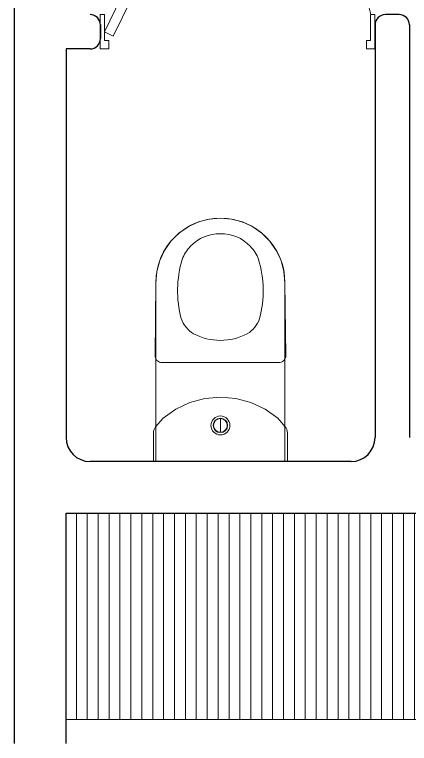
# Model space of a CAD drawing. Header units: metres. Extents: x -44 to 358, y -246 to 48.
# Drawn here: x 30.493 to 31.643, y -69.69 to -67.57 of the extents above; entities that cross this region are included whole.
import ezdxf

# ---------------------------------------------------------------- set-up
doc = ezdxf.new("R2010")
doc.units = ezdxf.units.M
doc.header["$LTSCALE"] = 0.3
for name, color, linetype, lineweight in [('A-DOOR', 7, 'Continuous', 5), ('A-WALL', 7, 'Continuous', 30), ('baños', 141, 'Continuous', 0), ('closets', 33, 'Continuous', 0)]:
    doc.layers.add(name, color=color, linetype=linetype, lineweight=lineweight)

# ---------------------------------------------------------------- blocks, each defined once
blk = doc.blocks.new('Caroma_ToiletSuites')
at = {"layer": 'baños'}
for p, q in [((-32.6, 705.1), (-64.3, 696.7)), ((0, 708), (-32.6, 705.1)), ((32.6, 705.1), (0, 708)), ((64.3, 696.7), (32.6, 705.1)), ((-94, 682.8), (-120.8, 664)), ((-64.3, 696.7), (-94, 682.8)), ((94, 682.8), (64.3, 696.7)), ((120.8, 664), (94, 682.8)), ((-120.8, 664), (-144, 640.8)), ((144, 640.8), (120.8, 664)), ((-144, 640.8), (-162.8, 614)), ((162.8, 614), (144, 640.8)), ((-162.8, 614), (-176.7, 584.3)), ((176.7, 584.3), (162.8, 614)), ((-176.7, 584.3), (-185.1, 552.6)), ((185.1, 552.6), (176.7, 584.3)), ((-185.1, 552.6), (-188, 520)), ((188, 520), (185.1, 552.6)), ((-188, 520), (-190.5, 308)), ((-188, 0), (-188, 520)), ((188, 520), (188, 0)), ((190.5, 308), (188, 520)), ((-190.5, 308), (-190.2, 304.5)), ((-190.2, 304.5), (-189.3, 301.2)), ((-189.3, 301.2), (-187.8, 298)), ((-187.8, 298), (-185.8, 295.1)), ((185.8, 295.1), (187.8, 298)), ((187.8, 298), (189.3, 301.2)), ((189.3, 301.2), (190.2, 304.5)), ((190.2, 304.5), (190.5, 308)), ((-185.8, 295.1), (-183.4, 292.7)), ((-183.4, 292.7), (-180.5, 290.7)), ((-180.5, 290.7), (-177.3, 289.2)), ((-177.3, 289.2), (-174, 288.3)), ((-174, 288.3), (-170.5, 288)), ((-170.5, 288), (170.5, 288)), ((170.5, 288), (174, 288.3)), ((174, 288.3), (177.3, 289.2)), ((177.3, 289.2), (180.5, 290.7)), ((180.5, 290.7), (183.4, 292.7)), ((183.4, 292.7), (185.8, 295.1)), ((-88.9, 171.3), (-130, 152.2)), ((-45.1, 183.1), (-88.9, 171.3)), ((0, 187), (-45.1, 183.1)), ((45.1, 183.1), (0, 187)), ((88.9, 171.3), (45.1, 183.1)), ((130, 152.2), (88.9, 171.3)), ((-130, 152.2), (-167.1, 126.2)), ((167.1, 126.2), (130, 152.2)), ((-167.1, 126.2), (-188.7, 100.9)), ((0, 85), (0, 125)), ((188.7, 100.9), (167.1, 126.2)), ((-194.6, 88.2), (-195, 83.5)), ((-193.4, 92.7), (-194.6, 88.2)), ((-191.4, 97), (-193.4, 92.7)), ((-188.7, 100.9), (-191.4, 97)), ((191.4, 97), (188.7, 100.9)), ((193.4, 92.7), (191.4, 97)), ((194.6, 88.2), (193.4, 92.7)), ((195, 83.5), (194.6, 88.2)), ((-195, 83.5), (-195, 0)), ((195, 0), (195, 83.5)), ((-195, 0), (195, 0)), ((188, 0), (-188, 0))]:
    blk.add_line(p, q, dxfattribs=at)
for centre, radius, start, end in [((0, 520), 188, 0, 180), ((-2.7, 547.4), 115.2, 88.6565, 137.0404), ((2.7, 547.4), 115.2, 42.9609, 91.3415), ((-18.8, 556.1), 97.6, 134.3372, 160.9897), ((18.8, 556.1), 97.6, 19.01, 45.6643), ((183, 496.7), 307.9, 162.7713, 195.2143), ((-183, 496.7), 307.9, 344.7852, 17.2286), ((-36.1, 442.4), 82.4, 198.763, 239.3582), ((36.1, 442.4), 82.4, 300.6412, 341.2351), ((2.9, 529.9), 177.9, 242.916, 269.0659), ((-2.9, 529.9), 177.9, 270.9339, 297.0836), ((0, 105), 27.5, 0, 180), ((0, 105), 21, 0, 180), ((0, 105), 20, 0, 180), ((0, 105), 27.5, 180, 0), ((0, 105), 21, 180, 0), ((0, 105), 20, 180, 0)]:
    blk.add_arc(centre, radius, start, end, dxfattribs=at)
blk = doc.blocks.new('A$C3685e79b')
at = {"layer": 'A-DOOR'}
for p, q in [((0.0125, 0.05), (0.3248, 0.6926)), ((0.038, 0.0376), (0.3503, 0.6802)), ((0.3248, 0.6926), (0.3503, 0.6802)), ((0.296, 0.6333), (0.2858, 0.6383)), ((0.3042, 0.6503), (0.294, 0.6552)), ((0.3297, 0.6379), (0.3399, 0.6329)), ((0.3215, 0.621), (0.3317, 0.616)), ((0.038, 0.0376), (0.0125, 0.05))]:
    blk.add_line(p, q, dxfattribs=at)
for points in [[(0, 0), (0.025, 0), (0.025, 0.025), (0.0125, 0.025), (0.0125, 0.1), (0, 0.1), (0, 0)], [(0.8, 0), (0.775, 0), (0.775, 0.025), (0.7875, 0.025), (0.7875, 0.1), (0.8, 0.1), (0.8, 0)]]:
    blk.add_lwpolyline(points, dxfattribs=at)
blk.add_arc((-0.0309, -0.0619), 0.8343, 11.1901, 62.8126, dxfattribs=at)
for points in [[(0.294, 0.6539), (0.294, 0.659), (0.289, 0.6677), (0.2802, 0.6727), (0.2702, 0.6727), (0.2614, 0.6677), (0.2564, 0.6589), (0.2564, 0.6489), (0.2614, 0.6401), (0.2702, 0.6351), (0.2803, 0.6351), (0.289, 0.6401), (0.294, 0.6489), (0.294, 0.6539)], [(0.3693, 0.6173), (0.3693, 0.6224), (0.3642, 0.6311), (0.3555, 0.6361), (0.3454, 0.6361), (0.3367, 0.6311), (0.3316, 0.6224), (0.3317, 0.6123), (0.3367, 0.6035), (0.3454, 0.5985), (0.3555, 0.5985), (0.3643, 0.6036), (0.3693, 0.6123), (0.3693, 0.6173)]]:
    blk.add_open_spline(points, degree=2, dxfattribs=at)

msp = doc.modelspace()

# ---------------------------------------------------------------- hatches: boundary and pattern name
at = {"layer": 'closets', "true_color": 0xffffff, "transparency": 33554687}
h = msp.add_hatch(dxfattribs=at)
h.set_pattern_fill('LINE', scale=0.01, angle=90)
h.set_pattern_definition([(90, (226.697093, 25.85367), (-0.03175, 2e-18), [])])
h.paths.add_polyline_path([(31.7907323, -68.8204286), (31.7907323, -69.6204286)])
h.paths.add_polyline_path([(32.8373474, -69.0204286), (32.8373474, -69.6204286), (30.6421289, -69.6204286), (30.6421289, -69.0204286)])

# ---------------------------------------------------------------- linework, layer by layer
at = {"layer": 'A-WALL', "color": 7, "true_color": 0xffffff}
for p, q in [((30.492585, -69.6904286), (30.492585, -66.2954286)), ((31.612585, -67.5704286), (31.572585, -67.5704286)), ((30.742585, -67.6004286), (30.742585, -67.6404286)), ((31.542585, -67.6004286), (31.542585, -68.8004286)), ((31.642585, -67.6004286), (31.642585, -68.8004286)), ((30.642585, -67.6704286), (30.642585, -68.8004286)), ((30.712585, -67.6704286), (30.642585, -67.6704286)), ((31.472585, -68.8704286), (30.712585, -68.8704286)), ((30.642585, -69.6904286), (30.642585, -69.0204286)), ((30.642585, -69.0204286), (32.842585, -69.0204286))]:
    msp.add_line(p, q, dxfattribs=at)
for centre, radius, start, end in [((30.712585, -67.6004286), 0.03, 0, 90), ((31.572585, -67.6004286), 0.03, 90, 180), ((31.612585, -67.6004286), 0.03, 0, 90), ((30.712585, -67.6404286), 0.03, 270, 0), ((30.712585, -68.8004286), 0.07, 180, 270), ((31.472585, -68.8004286), 0.07, 270, 0)]:
    msp.add_arc(centre, radius, start, end, dxfattribs=at)
at = {"layer": 'closets', "color": 7, "true_color": 0xffffff, "transparency": 33554687}
msp.add_line((30.6421289, -69.6204286), (32.8373474, -69.6204286), dxfattribs=at)

# ---------------------------------------------------------------- block references
at = {"color": 7, "true_color": 0xffffff}
msp.add_blockref('A$C3685e79b', (30.7421289, -67.6704286), dxfattribs=at)
at = {"layer": 'baños', "color": 7, "true_color": 0xffffff, "xscale": -0.000999999934791, "yscale": 0.000999999934791}
msp.add_blockref('Caroma_ToiletSuites', (31.0921289, -68.8704286), dxfattribs=at)

doc.saveas('drawing.dxf')
